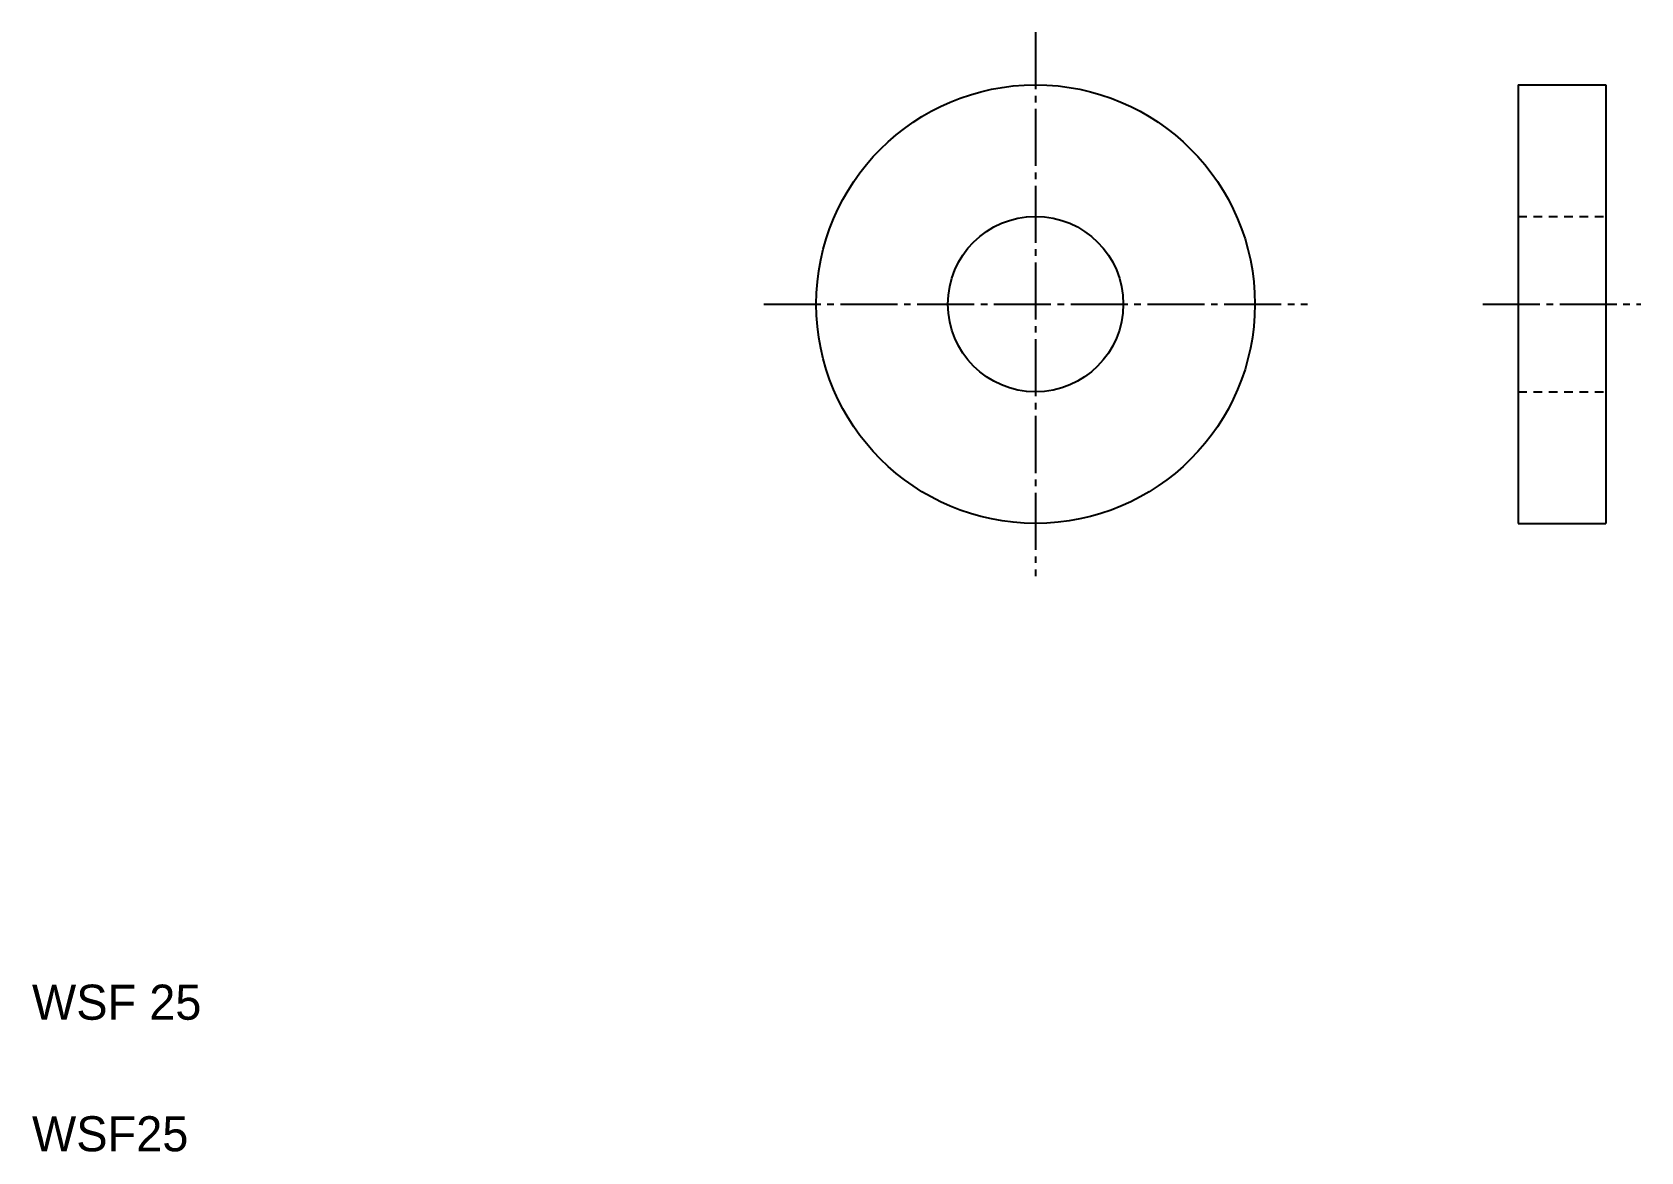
# Model space of a CAD drawing. Extents: x 5 to 96.7, y 5 to 68.8.
import ezdxf

# ---------------------------------------------------------------- set-up
doc = ezdxf.new("R2010")
doc.units = 0
doc.header["$LTSCALE"] = 0.25
doc.linetypes.add('CENTER', pattern=[17.5, 13, -1.5, 1.5, -1.5])
doc.linetypes.add('DASHED', pattern=[3.5, 2, -1.5])
doc.layers.get('0').update_dxf_attribs({"linetype": 'CONTINUOUS'})
doc.layers.add('CENTER', color=1, linetype='CENTER')

msp = doc.modelspace()

# ---------------------------------------------------------------- linework, layer by layer
at = {"color": 7, "linetype": 'CONTINUOUS'}
for p, q in [((89.712, 65.786), (89.712, 40.786)), ((89.712, 65.786), (94.712, 65.786)), ((94.712, 65.786), (94.712, 40.786)), ((89.712, 40.786), (94.712, 40.786))]:
    msp.add_line(p, q, dxfattribs=at)
for p, q in [((89.712, 59.536), (89.712, 59.536)), ((89.712, 53.286), (89.712, 53.286))]:
    msp.add_line(p, q)
at = {"color": 3, "linetype": 'DASHED'}
for p, q in [((89.712, 58.286), (94.712, 58.286)), ((89.712, 48.286), (94.712, 48.286))]:
    msp.add_line(p, q, dxfattribs=at)
at = {"color": 7, "linetype": 'CONTINUOUS'}
for radius in [12.5, 5]:
    msp.add_circle((62.212, 53.286), radius, dxfattribs=at)
at = {"layer": 'CENTER', "color": 1, "linetype": 'CENTER'}
for p, q in [((62.212, 68.786), (62.212, 37.786)), ((46.712, 53.286), (77.712, 53.286)), ((87.712, 53.286), (96.712, 53.286))]:
    msp.add_line(p, q, dxfattribs=at)

# ---------------------------------------------------------------- texts
for s, p in [('WSF 25', (5, 12.5)), ('WSF25', (5, 5))]:
    msp.add_text(s, height=2).set_placement(p)

doc.saveas('drawing.dxf')
